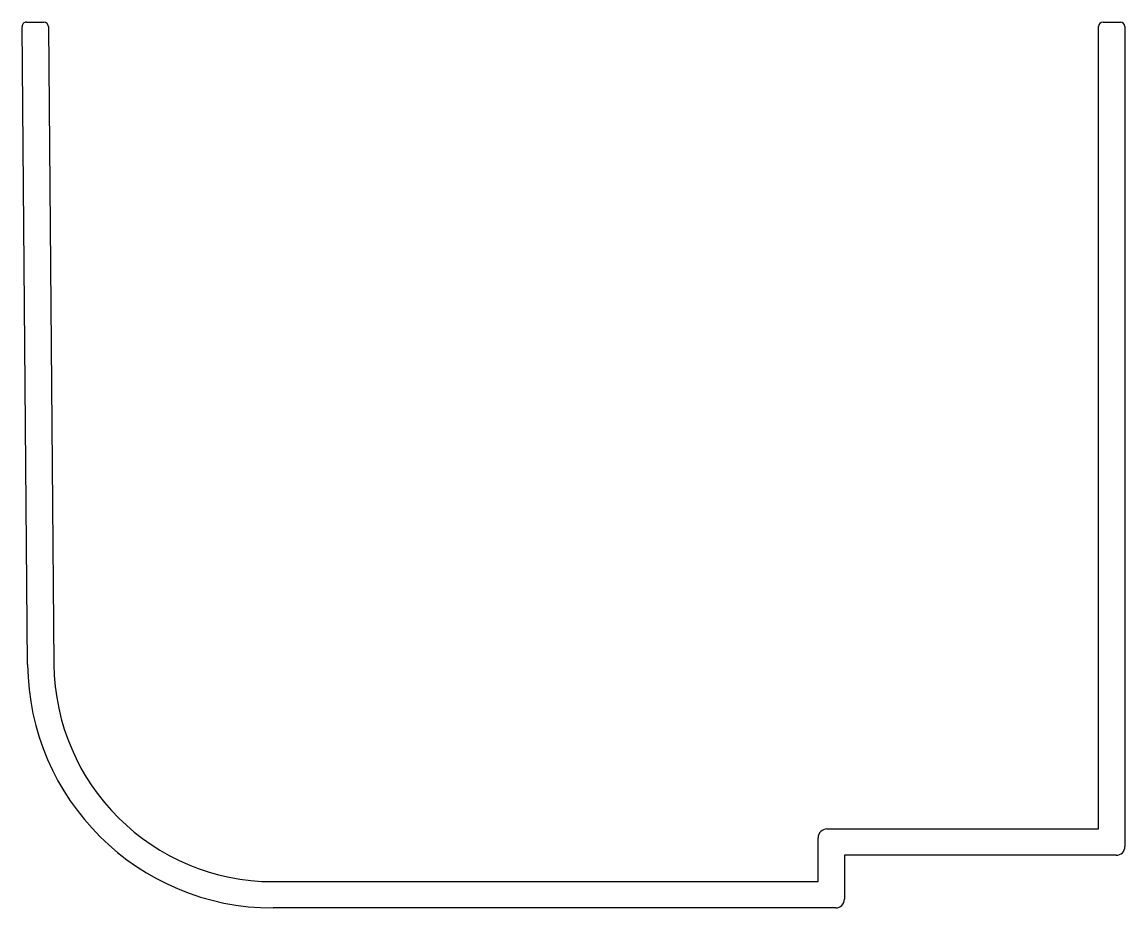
# Model space of a CAD drawing. Extents: x 2.2 to 65.1, y 2.1 to 52.6.
import ezdxf

# ---------------------------------------------------------------- set-up
doc = ezdxf.new("R2010")
doc.units = 0
doc.layers.get('0').update_dxf_attribs({"linetype": 'CONTINUOUS'})

msp = doc.modelspace()

# ---------------------------------------------------------------- linework, layer by layer
for p, q in [((2.484, 15.978), (2.166, 52.348)), ((2.416, 52.6), (3.416, 52.6)), ((3.666, 52.353), (3.984, 15.991)), ((63.577, 6.6), (63.577, 52.35)), ((63.827, 52.6), (64.827, 52.6)), ((65.077, 52.35), (65.077, 5.6)), ((48.077, 6.6), (63.577, 6.6)), ((47.577, 3.6), (47.577, 6.1)), ((49.077, 5.1), (49.077, 2.6)), ((64.577, 5.1), (49.077, 5.1)), ((16.483, 3.6), (47.577, 3.6)), ((48.577, 2.1), (16.483, 2.1))]:
    msp.add_line(p, q)
for centre, radius, start, end in [((2.416, 52.35), 0.25, 90, 180.5), ((3.416, 52.35), 0.25, 0.5, 90), ((63.827, 52.35), 0.25, 90, 180), ((64.827, 52.35), 0.25, 360, 90), ((16.483, 16.1), 14, 180.5, 270), ((16.483, 16.1), 12.5, 180.5, 270), ((48.077, 6.1), 0.5, 90, 180), ((64.577, 5.6), 0.5, 270, 0), ((48.577, 2.6), 0.5, 270, 0)]:
    msp.add_arc(centre, radius, start, end)

doc.saveas('drawing.dxf')
